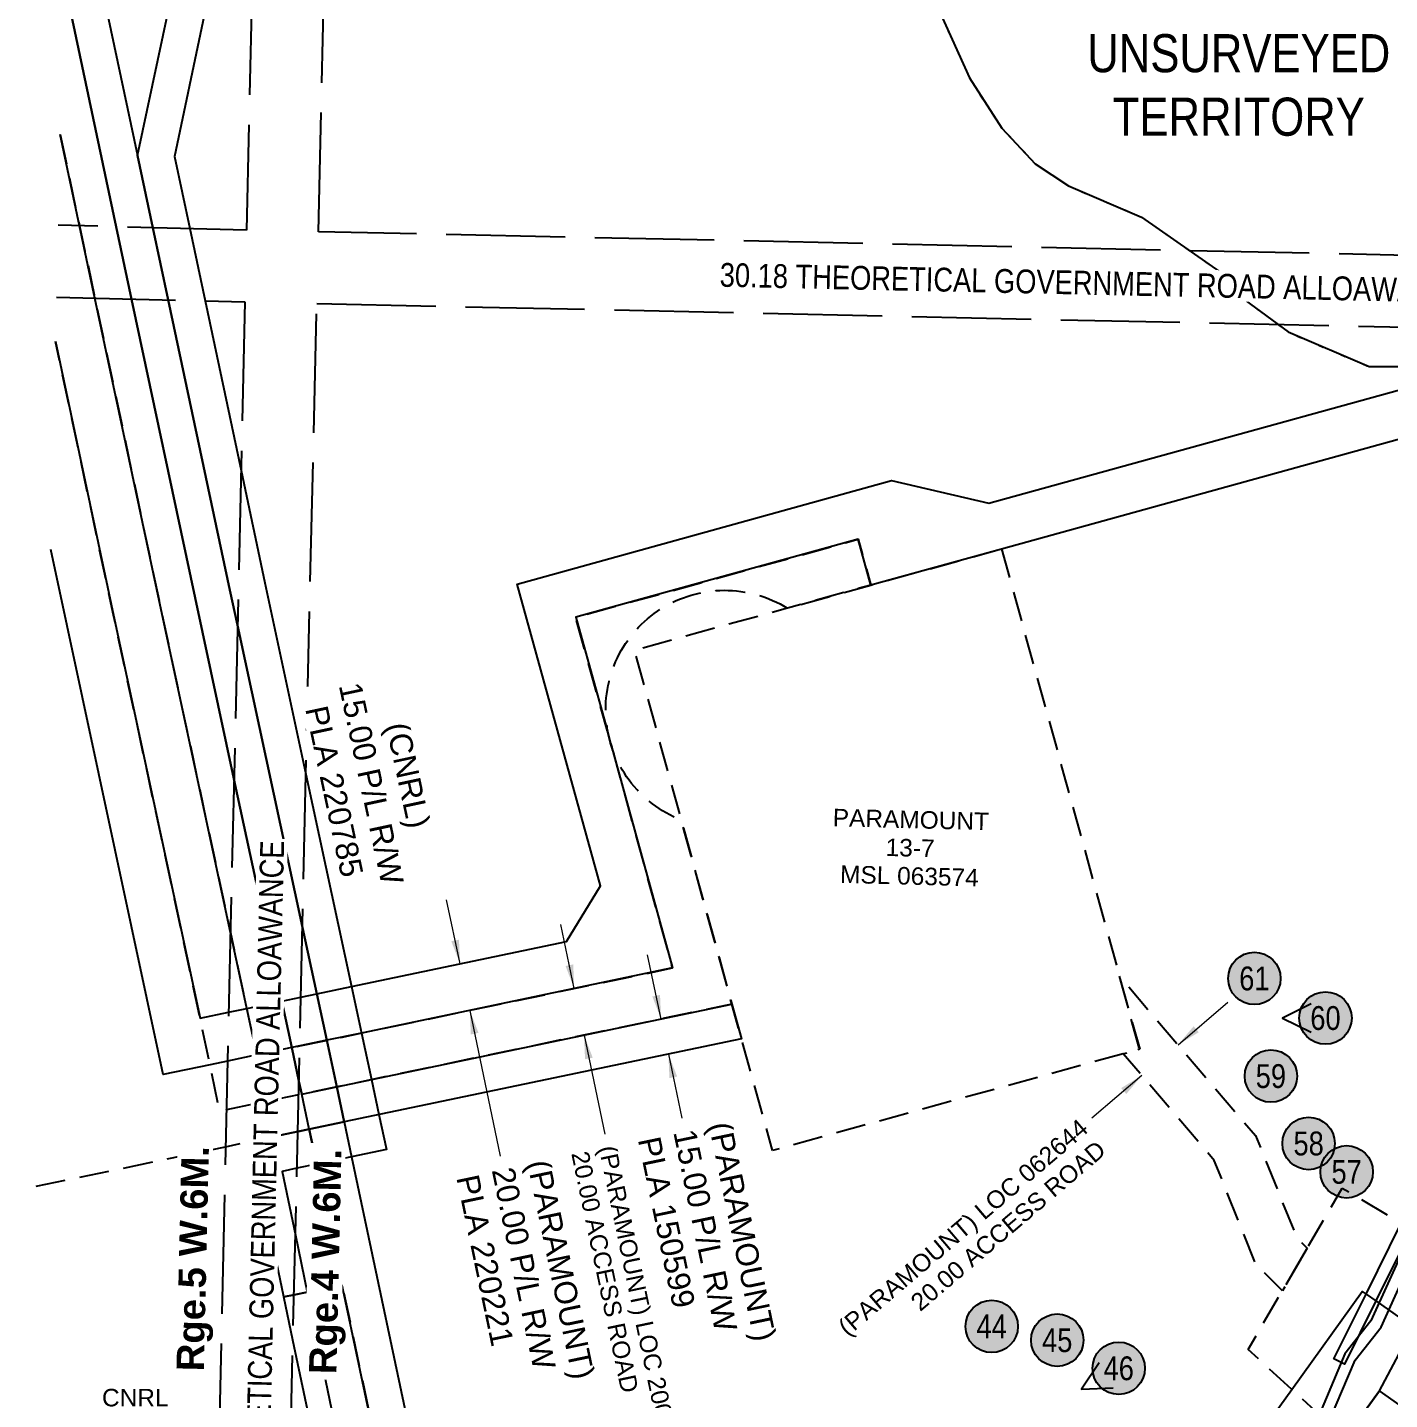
# Model space of a CAD drawing. Extents: x 393512 to 398378, y 6060644 to 6064862.
# Drawn here: x 396518 to 397090, y 6062701 to 6063277 of the extents above; entities that cross this region are included whole.
import ezdxf
from ezdxf.enums import TextEntityAlignment as Align

# ---------------------------------------------------------------- set-up
doc = ezdxf.new("R2010")
doc.units = 0
doc.header["$LTSCALE"] = 5
for name, pattern in [('foc-ACCESSROAD', [3.75, 2.5, -1.25]), ('foc-UNSURVEYED', [12.5, 10, -2.5]), ('foc-WHEELTRACKS', [2, 0.4, -1.6])]:
    doc.linetypes.add(name, pattern=pattern)
for name, color, linetype in [('AS-UNDERLAY-H', 141, 'Continuous'), ('CG-NOTES', 7, 'Continuous'), ('D-TXT', 6, 'Continuous'), ('F-AR', 190, 'foc-ACCESSROAD'), ('F-RW', 190, 'Continuous'), ('F-WS', 190, 'foc-ACCESSROAD'), ('L-UNS-T', 3, 'Continuous'), ('L-USEC', 7, 'foc-UNSURVEYED'), ('P-PROPOSED', 10, 'Continuous'), ('T-CREEK', 160, 'Continuous'), ('T-WATER-P3', 160, 'foc-WHEELTRACKS')]:
    doc.layers.add(name, color=color, linetype=linetype)
for name, color, linetype, lineweight in [('F-AR-T', 190, 'Continuous', 9), ('F-RW-T', 190, 'Continuous', 9), ('F-WS-T', 190, 'Continuous', 9)]:
    doc.layers.add(name, color=color, linetype=linetype, lineweight=lineweight)
doc.styles.add('80CG', font='ARIALN.TTF', dxfattribs={"height": 10})
doc.styles.add('80L', font='ARIALN.TTF', dxfattribs={"height": 10})
doc.styles.add('A60', font='arial.ttf', dxfattribs={"height": 7.35})
doc.styles.add('A80', font='arial.ttf', dxfattribs={"height": 9.5})
doc.styles.add('AB100', font='arialbd.ttf', dxfattribs={"height": 11.5})
doc.styles.add('foc-LtypeFont', font='ARIALN.TTF', dxfattribs={"height": 7.349999999999999})
doc.linetypes.add('foc-TOPO-flowdirection-NOLINE', pattern='A,0,[">",foc-LtypeFont,S=0.3,R=0,X=0,Y=-0.945],-20,[">",foc-LtypeFont,S=0.3,R=0,X=0,Y=-0.945],0', length=20)
doc.dimstyles.new('Compass 5 000', dxfattribs={"dimscale": 5, "dimtxt": 9, "dimasz": 2, "dimexe": 0.2, "dimexo": 0.0625, "dimgap": 0.5, "dimtad": 0, "dimtih": 1, "dimtoh": 1, "dimzin": 0, "dimdsep": 46, "dimtxsty": '80CG', "dimcen": 0.1, "dimse1": 1, "dimse2": 1, "dimclrd": 256, "dimclrt": 256, "dimaunit": 1, "dimadec": 4, "dimazin": 0, "dimtfac": 0.06, "dimtofl": 0, "dimtmove": 0, "dimatfit": 1, "dimfxl": 0.2, "dimtolj": 1, "dimtzin": 0, "dimlwd": -1, "dimarcsym": 0})

# ---------------------------------------------------------------- blocks, each defined once
blk = doc.blocks.new('*U419')
at = {"layer": 'AS-UNDERLAY-H'}
h = blk.add_hatch(color=256, dxfattribs=at)
h.dxf.hatch_style = 1
edge = h.paths.add_edge_path()
edge.add_arc((0, -2.273736754432321e-13), 11.00000000000006, 0, 360)
at = {"layer": 'CG-NOTES', "color": 182}
blk.add_circle((0, 0), 11, dxfattribs=at)
at = {"color": 182, "style": '80L'}
blk.add_attdef('#', text='', height=10, dxfattribs=at).set_placement((0, 0), align=Align.MIDDLE_CENTER)

msp = doc.modelspace()

# ---------------------------------------------------------------- linework, layer by layer
at = {"layer": 'CG-NOTES', "color": 182}
for points in [[(397057.0379075384, 6062866.963984339), (397045.0333337958, 6062860.961697468), (397057.0379075384, 6062854.959410596)], [(396968.0576193308, 6062716.163307033), (396960.537150295, 6062705.04666258), (396973.9427472795, 6062705.700274022)]]:
    msp.add_lwpolyline(points, dxfattribs=at)
at = {"layer": 'F-AR', "flags": 128}
msp.add_lwpolyline([(396531.7878750134, 6063231.946945976), (396539.9201913069, 6063193.644965508), (396546.3621920098, 6063163.30543443), (396573.7450311373, 6063034.33748979), (396603.277109003, 6062896.856872013), (396614.3159518809, 6062845.469728161), (396628.9963437926, 6062848.541127224), (396632.3575811018, 6062849.24418851), (396643.6771475074, 6062851.611784603), (396788.9011919189, 6062881.988407948), (396763.9113196848, 6062973.028740788), (396763.3890032319, 6062974.727674738), (396762.8775495726, 6062976.405433168), (396762.4114919748, 6062978.089390961), (396761.9916375158, 6062979.778193864), (396761.5845272071, 6062981.437874764), (396748.2258907984, 6063029.256556392), (396866.8851121012, 6063062.030282325), (396872.2055805638, 6063042.788246986), (396837.1026459507, 6063033.095597911), (396772.8192290902, 6063015.30822502), (396792.5316373988, 6062944.062211114), (396813.8423791369, 6062866.780747347), (396647.8822342333, 6062832.037408435), (396633.2016424432, 6062828.96450426), (396631.8881078412, 6062828.720908999), (396618.5149215898, 6062825.92340121), (396601.5726478281, 6062822.379219613), (396598.78511036, 6062821.796087564), (396594.7472011939, 6062841.376600719), (396554.1938481849, 6063030.161897805), (396529.7995843791, 6063145.053064453)], dxfattribs=at)
msp.add_lwpolyline([(397055.3612644306, 6062764.321908728), (397044.9688938823, 6062746.476283122), (397033.9704854194, 6062757.336941453), (397016.3713952643, 6062801.087209603), (396978.1236453378, 6062845.960204373), (396985.0296412875, 6062847.866929406), (396976.4704146463, 6062878.730705679), (397033.7077100546, 6062811.578593818), (397050.9766994141, 6062768.651751599), (397055.3612644306, 6062764.321908728)], close=True, dxfattribs=at)
at = {"layer": 'F-RW', "flags": 128}
for points in [[(396621.6346066982, 6062380.680516508), (396697.9171376245, 6062424.398139697), (396707.0168600505, 6062429.638401735), (396715.9613875881, 6062434.788830233), (396720.6921499232, 6062437.512489422), (396729.6384035674, 6062442.663683747), (396737.1017041386, 6062446.961665657), (396824.715716376, 6062517.572645119), (396834.1050472514, 6062505.891491741), (396840.5999059183, 6062497.81102122), (396852.8972524771, 6062482.522929082), (396971.2673098088, 6062577.970557529), (397040.3076572088, 6062641.566684993), (397071.3244999389, 6062684.482629835), (397085.7121570873, 6062704.389710489), (397099.9136559254, 6062731.066901015), (397116.3811322973, 6062762.002544894), (397204.5312601542, 6062939.673372562), (397239.3794611131, 6063021.313842677), (397273.4371606656, 6063147.186046025), (397275.2575157627, 6063154.034194648), (397279.3796644144, 6063177.228006246), (397311.0219893031, 6063354.888190141)], [(396534.4263615568, 6063347.256213677), (396538.0712512585, 6063346.511597512), (396541.4723785926, 6063330.506048019), (396546.0066303954, 6063309.167969176), (396547.3270687072, 6063302.95430438), (396550.2796744425, 6063289.061253991), (396564.2809144419, 6063223.176291635), (396570.7254807574, 6063192.851210446), (396577.1730998055, 6063162.511601855), (396603.086890834, 6063040.574640695), (396606.231505788, 6063025.935993064), (396633.4969794893, 6062899.001412097), (396639.4785537351, 6062871.158188867), (396643.6771475074, 6062851.611784603), (396647.8822342333, 6062832.037408435), (396651.0273672818, 6062817.390223653), (396654.1367258553, 6062802.697106395), (396683.1101631172, 6062665.774414548), (396729.6459283222, 6062442.668521211), (396732.9037038371, 6062427.094472856), (396733.6985197014, 6062424.903084664), (396737.3807146073, 6062414.964347549), (396744.6812651911, 6062395.273350607), (396752.9441393983, 6062372.802746546)], [(396603.5557568772, 6063335.956838033), (396579.7174821086, 6063222.794498573), (396586.1583757695, 6063192.45371987), (396592.5994620708, 6063162.114286233), (396607.7180626951, 6063090.895459826), (396617.7420196549, 6063043.676059568), (396634.9702544246, 6062963.368624327), (396654.096129611, 6062874.216073873), (396658.2897880535, 6062854.668350777), (396662.4890882719, 6062835.094901592), (396665.6330176365, 6062820.441076897), (396668.782491255, 6062805.760857926), (396654.1362595635, 6062802.696449145), (396639.4570242359, 6062799.624715219), (396631.1831244078, 6062797.893596709), (396624.9239519699, 6062796.582859807), (396630.538932582, 6062769.742853139), (396635.5295860787, 6062745.888736995), (396629.9661308102, 6062744.723945495), (396625.7439216529, 6062743.84085962), (396612.0688707907, 6062809.214442184), (396621.6725718803, 6062811.224144455), (396631.5353908017, 6062813.288946159), (396636.3522453066, 6062814.29625516), (396651.0292155779, 6062817.380830775), (396647.8822342333, 6062832.037408435), (396643.6771475074, 6062851.611784603), (396639.4781645969, 6062871.158086444), (396633.4969794893, 6062899.001412097), (396606.231505788, 6063025.935993064), (396603.086890834, 6063040.574640695), (396577.1730998055, 6063162.511601855), (396570.7254807574, 6063192.851210446), (396564.2809144419, 6063223.176291635), (396579.0790203526, 6063292.870087709)], [(396529.7995766113, 6063145.052724983), (396554.1938481849, 6063030.161897805), (396590.5480496741, 6062860.923848912), (396602.5119557969, 6062863.42677555), (396610.1167340339, 6062865.017513674), (396624.7974201803, 6062868.087443299), (396632.827960041, 6062869.767559237), (396639.4785537351, 6062871.158188867), (396654.096129611, 6062874.216073873), (396744.3906611956, 6062893.103465054), (396758.6369312793, 6062916.467047801), (396723.6326501878, 6063043.205581249), (396880.833003846, 6063086.623393425), (396921.661976645, 6063077.159321633), (397182.4042964682, 6063149.168116247), (397231.1574899774, 6063162.640253709), (397236.4959892468, 6063164.114657605), (397257.8557836083, 6063170.013761723), (397259.2161375548, 6063177.666712136), (397282.1631892482, 6063306.759007895)], [(396533.2795644792, 6063297.137962523), (396535.4117139025, 6063287.095152559), (396555.3369775204, 6063193.247738224), (396561.7786304953, 6063162.908240614), (396588.4125698736, 6063037.469366104), (396604.7543156205, 6062961.394203014), (396628.9963437926, 6062848.541127224), (396632.0193733689, 6062834.463989543), (396633.2016424432, 6062828.96450426), (396647.8822342333, 6062832.037408435), (396813.8423791369, 6062866.780747347), (396817.846401109, 6062852.275730906), (396651.0278166458, 6062817.387319133), (396636.3522012135, 6062814.297146707), (396631.535004203, 6062813.288954999), (396621.6726490323, 6062811.224699278), (396618.5149215898, 6062825.92340121), (396614.3159518809, 6062845.469728161), (396603.277109003, 6062896.856872013), (396573.7450311373, 6063034.33748979), (396546.3621920098, 6063163.30543443), (396539.9201913069, 6063193.644965508), (396531.7878750134, 6063231.946945976)], [(396737.1906945384, 6062372.153274623), (396732.390903357, 6062385.320671989), (396725.0607515177, 6062405.07759733), (396721.3824505814, 6062414.985643862), (396719.6449867393, 6062419.664675593), (396718.4815637103, 6062422.79809904), (396715.9698297541, 6062434.794314619), (396668.4372986692, 6062662.669477447), (396639.4570242359, 6062799.624715219), (396636.3522012135, 6062814.297146707), (396633.2016424432, 6062828.96450426), (396632.0197599677, 6062834.46398071), (396628.9963437926, 6062848.541127224), (396624.7974201803, 6062868.087443299), (396604.7543156205, 6062961.394203014), (396588.4125698736, 6063037.469366104), (396561.7786304953, 6063162.908240614), (396555.3369775204, 6063193.247738224), (396535.4117139025, 6063287.095152559), (396533.2795644792, 6063297.137962523)], [(397227.3220800094, 6063140.839657504), (396927.0431660575, 6063057.910852958), (396872.2062694569, 6063042.778880649), (396866.8851121012, 6063062.030282325), (396748.2258390668, 6063029.257114159), (396761.5436951973, 6062981.402851495), (396761.9644865261, 6062979.755103149), (396762.3969606381, 6062978.076921223), (396762.8625646723, 6062976.392862465), (396763.3613859648, 6062974.703926752), (396763.8691812188, 6062972.992968099), (396788.9011919189, 6062881.988407948), (396658.2897880535, 6062854.668350777), (396643.6771475074, 6062851.611784603), (396632.3584339899, 6062849.244836917), (396628.9963437926, 6062848.541127224), (396614.3159671417, 6062845.47039571), (396602.0422754136, 6062842.903276172), (396594.7472190012, 6062841.37737954), (396575.0171938938, 6062837.250287143), (396527.8026227874, 6063057.780237784)], [(397099.1459912, 6062772.260213672), (397084.2042593317, 6062742.143820633), (397071.0657927661, 6062715.662891171), (397066.5874173167, 6062717.884841855), (397080.0694344162, 6062745.059014082), (397094.8376643021, 6062774.825132054)], [(396643.8201713941, 6062657.508155419), (396629.5314656227, 6062725.740280187), (396625.7418266947, 6062743.839460385), (396629.965744204, 6062744.723954335), (396635.5295860787, 6062745.888736995), (396653.3554162482, 6062659.510816569)], [(396667.3742758697, 6062355.882417385), (396696.1721012606, 6062394.70265423), (396701.8721671685, 6062399.285192915), (396709.8196796784, 6062405.669064729), (396713.3309687045, 6062408.502605795), (396721.3824505814, 6062414.985643862), (396725.6037922987, 6062418.385280442), (396733.6993929715, 6062424.904623166), (396737.7539740234, 6062428.20188135), (396951.680222154, 6062600.699409633), (397017.622787861, 6062661.437918295), (397048.9112809658, 6062704.991607158), (397078.4941782183, 6062746.169959202), (397080.0694344162, 6062745.059014082), (397084.2042593317, 6062742.143820633), (397164.2639033075, 6062685.692939196), (397146.9830291422, 6062661.186019142), (397085.7121570873, 6062704.389710489), (397071.3244999389, 6062684.482629835), (397040.3076572088, 6062641.566684993), (396971.2673098088, 6062577.970557529), (396744.6901956222, 6062395.283276591), (396732.3856215941, 6062385.329363985), (396728.2671467608, 6062382.045145164)]]:
    msp.add_lwpolyline(points, dxfattribs=at)
at = {"layer": 'F-WS', "flags": 128}
for points in [[(396927.037973452, 6063057.937576057), (396953.1078284163, 6062963.507505532), (396976.4704146463, 6062878.730705679), (396985.0296412875, 6062847.866929406), (396978.1236453378, 6062845.960204373), (396869.4009200778, 6062815.950790209), (396830.85277224, 6062805.309798385), (396817.846401109, 6062852.275730906), (396813.8423791369, 6062866.780747347), (396792.5316373988, 6062944.062211114), (396790.9305504008, 6062944.741495501), (396789.3400001707, 6062945.464398921), (396787.7760492268, 6062946.242688325), (396786.2400176702, 6062947.074886441), (396784.7339673424, 6062947.960946191), (396783.259718547, 6062948.898710964), (396781.8195137251, 6062949.887572965), (396780.4146059757, 6062950.925945131), (396779.0465807135, 6062952.012678066), (396777.7174819896, 6062953.146945866), (396776.4288774272, 6062954.326820325), (396775.182396541, 6062955.550260509), (396773.9794593642, 6062956.81734528), (396772.8215589161, 6062958.125702873), (396771.7098219416, 6062959.473860407), (396770.6460118723, 6062960.859996519), (396769.6311783061, 6062962.282083522), (396768.6666514274, 6062963.739089152), (396767.7541149743, 6062965.228525965), (396766.8937317407, 6062966.749054421), (396766.0873270142, 6062968.298740412), (396765.3352467144, 6062969.875794953), (396764.6389888867, 6062971.478068787), (396763.9113196848, 6062973.028740788), (396763.3890032319, 6062974.727674738), (396762.8775495726, 6062976.405433168), (396762.4114919748, 6062978.089390961), (396761.9916375158, 6062979.778193864), (396761.5845272071, 6062981.437874764), (396761.3835044851, 6062983.235670795), (396761.1565564825, 6062984.968047665), (396760.9903073923, 6062986.707721585), (396760.884946294, 6062988.451682692), (396760.8408758764, 6062990.197806752), (396760.8574212785, 6062991.944773354), (396760.9351115084, 6062993.690344079), (396761.0738160309, 6062995.431627682), (396761.2731795965, 6062997.167185131), (396761.533476031, 6062998.894895166), (396761.8533683979, 6063000.612673301), (396762.233769752, 6063002.318161022), (396762.6728845129, 6063004.008950376), (396763.1715867185, 6063005.683796925), (396763.7279316197, 6063007.339405582), (396764.3421565588, 6063008.974880389), (396765.012867801, 6063010.588472135), (396765.7394812797, 6063012.177188602), (396766.5216493852, 6063013.739924578), (396767.3576232345, 6063015.273491825), (396768.2466940416, 6063016.777906551), (396769.1878115089, 6063018.249519292), (396770.1796717524, 6063019.687691939), (396771.2214507856, 6063021.090217001), (396772.311440378, 6063022.455686381), (396773.448819091, 6063023.782003826), (396774.631626065, 6063025.067989653), (396775.85846508, 6063026.311783381), (396777.128197642, 6063027.511518629), (396778.4392621883, 6063028.666563187), (396779.7896283717, 6063029.77551631), (396781.1780060006, 6063030.835513222), (396782.6026012012, 6063031.847040185), (396784.0618143381, 6063032.80779609), (396785.5537023757, 6063033.717380039), (396787.0763511547, 6063034.57383205), (396788.6280261731, 6063035.377414375), (396790.20686502, 6063036.125609259), (396791.8104711302, 6063036.817914845), (396793.4378806312, 6063037.454464468), (396795.0863341826, 6063038.032983478), (396796.7539040146, 6063038.553738528), (396798.4387810642, 6063039.016548286), (396800.1386646256, 6063039.419461565), (396801.8516345579, 6063039.763078801), (396803.5757945182, 6063040.046218791), (396805.3085004051, 6063040.268830567), (396807.0481567632, 6063040.431618454), (396808.792267079, 6063040.532524411), (396810.5390654645, 6063040.573258484), (396812.2857383323, 6063040.551992496), (396814.0310377787, 6063040.470536001), (396815.7724977497, 6063040.328166039), (396817.5075208088, 6063040.124051343), (396819.2346140125, 6063039.860563629), (396820.9514224057, 6063039.536198182), (396822.6557138471, 6063039.152007775), (396824.3458827267, 6063038.708251655), (396826.0191221073, 6063038.20621835), (396827.6740891673, 6063037.64638374), (396829.3081296414, 6063037.028251779), (396830.9197327934, 6063036.353415339), (396832.50679533, 6063035.622924254), (396834.0675929089, 6063034.837485723), (396837.1026459507, 6063033.095597911), (396872.2055805638, 6063042.788246986), (396927.037973452, 6063057.937576057)], [(397224.2406280388, 6062697.80605393), (397142.0783349955, 6062576.340766995), (397040.3076572088, 6062641.566684993), (397075.3972195121, 6062680.756787918), (397071.3244999389, 6062684.482629835), (397060.6429675139, 6062694.257343867), (397048.9112809658, 6062704.991607158), (397030.594842186, 6062721.749891854), (397044.9688938823, 6062746.476283122), (397055.3612644306, 6062764.321908728), (397070.0532339105, 6062789.576680722), (397094.8376643021, 6062774.825132054), (397099.1459912, 6062772.260213672), (397116.3811322973, 6062762.002544894), (397224.2406280388, 6062697.80605393)]]:
    msp.add_lwpolyline(points, close=True, dxfattribs=at)
msp.add_lwpolyline([(396521.6820757414, 6062790.295152573), (396601.2193448746, 6062806.943039091), (396621.6726490323, 6062811.224699278), (396631.535004203, 6062813.288954999), (396636.3522012135, 6062814.297146707), (396668.4372986692, 6062662.669477447), (396667.7518020984, 6062662.525732909), (396653.9892815566, 6062659.643605176), (396653.3554162482, 6062659.510816569), (396643.8201713941, 6062657.508155419), (396643.222892068, 6062657.38243565), (396627.8937452496, 6062654.179304999), (396597.5778016105, 6062647.830602114), (396541.8818451508, 6062636.16634021), (396518.0431055676, 6062631.261942026)], dxfattribs=at)
at = {"layer": 'L-USEC'}
for p, q in [((396628.21, 6063985.909999996), (396610.0299999999, 6063191.839999996)), ((396640.18, 6063191.179999996), (396658.3599999998, 6063985.26)), ((396610.03, 6063191.839999996), (396530.9169430712, 6063193.884775531)), ((397431.17, 6063173.929999996), (396640.18, 6063191.179999996)), ((396530.2268266985, 6063163.724753008), (396609.34, 6063161.68)), ((396609.34, 6063161.68), (396590.93, 6062357.55)), ((396621.09, 6062356.899999997), (396639.49, 6063161.029999997)), ((396639.49, 6063161.029999998), (397430.4799999997, 6063143.769999996))]:
    msp.add_line(p, q, dxfattribs=at)

# ---------------------------------------------------------------- block references
at = {"layer": 'CG-NOTES', "xscale": 1.000381145216327, "yscale": 1.000381145216327, "zscale": 1.000381145216327}
for p, values in [((397033.1842359837, 6062877.59010385), {'#': '61'}), ((397063.0401944097, 6062860.961697468), {'#': '60'}), ((397040.124036943, 6062836.586098006), {'#': '59'}), ((397055.9774496957, 6062808.287705685), {'#': '58'}), ((397071.9390500283, 6062796.377155563), {'#': '57'}), ((396922.8926569558, 6062731.470758785), {'#': '44'}), ((396950.4094702787, 6062725.6888128), {'#': '45'}), ((396976.2316998099, 6062713.874354502), {'#': '46'})]:
    msp.add_blockref('*U419', p, dxfattribs=at).add_auto_attribs(values)

# ---------------------------------------------------------------- texts
at = {"layer": 'F-AR-T', "style": 'A60'}
for s, p in [('(PARAMOUNT) LOC 200524', (396761.4653008197, 6062807.274319906)), ('20.00 ACCESS ROAD', (396749.9548273078, 6062804.864631227))]:
    msp.add_text(s, height=7.349999999999993, rotation=281.8239671447623, dxfattribs=at).set_placement(p, align=Align.MIDDLE_LEFT)
at = {"layer": 'F-AR-T', "insert": (396857.1503341979, 6062732.116446144), "char_height": 7.349999999999993, "width": 133.1004781718962, "attachment_point": 1, "rotation": 40.442709704227894, "line_spacing_factor": 0.9599999999811966, "style": 'A60'}
msp.add_mtext('\\pi0.69519;(PARAMOUNT) LOC 062644 \\P\\pi30.65672;20.00 ACCESS ROAD', dxfattribs=at)
at = {"layer": 'F-RW-T', "style": 'A80'}
for s, rotation, p in [('15.00 P/L R/W', 281.8125689495788, (396793.8169971581, 6062814.04706616)), ('(PARAMOUNT)', 281.8125689495788, (396808.6950992355, 6062817.158670022)), ('PLA 150599', 281.8125689495788, (396778.9388950821, 6062810.935462298)), ('(PARAMOUNT)', 281.8145188599965, (396732.4806131945, 6062801.206448453)), ('PLA 220221', 281.8145188599965, (396702.7246208534, 6062794.982228034)), ('20.00 P/L R/W', 281.8145188599965, (396717.6026170245, 6062798.09433824))]:
    msp.add_text(s, height=9.499999999999993, rotation=rotation, dxfattribs=at).set_placement(p, align=Align.MIDDLE_LEFT)
at = {"layer": 'F-WS-T', "style": 'A60'}
for s, rotation, p in [('PARAMOUNT', 358.5195653348444, (396888.869264908, 6062940.671038792)), ('13-7', 358.5195653348444, (396888.5618214551, 6062928.775010946)), ('MSL 063574', 358.519565340007, (396888.2567796777, 6062916.97191207))]:
    msp.add_text(s, height=7.349999999999993, rotation=rotation, dxfattribs=at).set_placement(p, align=Align.CENTER)
msp.add_text('CNRL', height=7.349999999999993, dxfattribs=at).set_placement((396563.3147604258, 6062697.889638945), align=Align.CENTER)
at = {"layer": 'L-UNS-T', "color": 3, "insert": (397026.6547254069, 6063252.684229041), "char_height": 15.99369599999999, "attachment_point": 5, "style": '80L'}
msp.add_mtext_dynamic_manual_height_columns('UNSURVEYED TERRITORY', width=126.3639446871487, gutter_width=47.48128499999999, heights=[0], dxfattribs=at)

# ---------------------------------------------------------------- leaders
at = {"layer": 'F-AR-T'}
for points in [[(396747.6312780181, 6062873.355948802), (396741.9963767711, 6062900.27244724)], [(397001.1552905036, 6062849.769810222), (397022.0842736722, 6062867.608746949)], [(396751.7299424966, 6062853.777664961), (396760.4407733206, 6062812.168228712)], [(396985.9345375214, 6062836.796315653), (396965.005554353, 6062818.95737893)]]:
    msp.add_leader(points, dimstyle='Compass 5 000', dxfattribs=at)
at = {"layer": 'F-RW-T'}
for points in [[(396699.6709849232, 6062883.749210654), (396694.0360836764, 6062910.665709091)], [(396784.0816388354, 6062860.550411223), (396778.4467375882, 6062887.466909656)], [(396703.7675531147, 6062864.180940247), (396716.578603127, 6062802.9857937)], [(396787.1575684119, 6062845.857473399), (396792.7924696589, 6062818.940974966)]]:
    msp.add_leader(points, dimstyle='Compass 5 000', dxfattribs=at)

# ---------------------------------------------------------------- next in the draw order: texts
at = {"layer": 'D-TXT', "color": 3, "char_height": 11.49999999999999, "attachment_point": 2, "style": 'AB100', "bg_fill": 3, "box_fill_scale": 1.15, "bg_fill_color": 256, "bg_fill_true_color": 256, "bg_fill_transparency": 0}
for s, insert, width, rotation in [('Rge.5 W.6M.', (396581.6757331429, 6062760.069469758), 95.77901013219802, 88.68988988999986), ('Rge.4 W.6M.', (396637.3236127315, 6062758.860875877), 95.77937416885311, 88.68919403000038)]:
    msp.add_mtext(s, dxfattribs=dict(at, insert=insert, width=width, rotation=rotation))
at = {"layer": 'L-USEC', "insert": (396608.4835696359, 6062619.268612718), "char_height": 9.996059999999996, "attachment_point": 1, "rotation": 88.66852541184312, "style": '80L', "bg_fill": 3, "box_fill_scale": 1.15, "bg_fill_color": 256, "bg_fill_true_color": 256, "bg_fill_transparency": 0}
msp.add_mtext_dynamic_manual_height_columns('\\pi0.2784;30.18 THEORETICAL GOVERNMENT ROAD ALLOAWANCE', width=315.712258840109, gutter_width=49.98029999999999, heights=[0], dxfattribs=at)

# ---------------------------------------------------------------- next in the draw order: linework, layer by layer
at = {"layer": 'T-CREEK', "linetype": 'foc-TOPO-flowdirection-NOLINE', "flags": 128}
msp.add_lwpolyline([(396553.1777233972, 6063795.449845719), (396592.2886224198, 6063754.049248322), (396648.8257449575, 6063710.210991741), (396669.4155975218, 6063681.602228751), (396678.9276467998, 6063641.559154104), (396680.2506099109, 6063625.007956103), (396688.1969435696, 6063599.585425847), (396707.2118154386, 6063572.809027744), (396733.2726658526, 6063545.853068233), (396769.8016556801, 6063484.016401627), (396816.4027369698, 6063429.131902683), (396877.7558496261, 6063335.180457908), (396913.5527681456, 6063255.73345179), (396927.1109800914, 6063234.691439046), (396941.122602859, 6063219.726315509), (396955.1855906863, 6063210.387040014), (396985.8078469498, 6063197.310864406), (397020.0836489865, 6063173.291493088), (397028.9638116708, 6063162.692978594), (397047.309721873, 6063149.050869573), (397081.4416201721, 6063134.522359715), (397123.2726704479, 6063134.584529375), (397129.5616744024, 6063132.536173221), (397156.3859294047, 6063114.382531621), (397179.8817580658, 6063086.085144471), (397195.5297170185, 6063052.008969622), (397185.9356429391, 6062998.563134803), (397217.4826408717, 6062980.706067638), (397275.1687268583, 6062956.7492831), (397303.7975849729, 6062936.986368631), (397365.4108164201, 6062900.829552537), (397498.7857186567, 6062838.596579977), (397513.6101387785, 6062829.199987799)], dxfattribs=at)
at = {"layer": 'T-WATER-P3', "flags": 128}
msp.add_lwpolyline([(396553.1777233972, 6063795.449845719), (396592.2886224198, 6063754.049248322), (396648.8257449575, 6063710.210991741), (396669.4155975218, 6063681.602228751), (396678.9276467998, 6063641.559154104), (396680.2506099109, 6063625.007956103), (396688.1969435696, 6063599.585425847), (396707.2118154386, 6063572.809027744), (396733.2726658526, 6063545.853068233), (396769.8016556801, 6063484.016401627), (396816.4027369698, 6063429.131902683), (396877.7558496261, 6063335.180457908), (396913.5527681456, 6063255.73345179), (396927.1109800914, 6063234.691439046), (396941.122602859, 6063219.726315509), (396955.1855906863, 6063210.387040014), (396985.8078469498, 6063197.310864406), (397020.0836489865, 6063173.291493088), (397028.9638116708, 6063162.692978594), (397047.309721873, 6063149.050869573), (397081.4416201721, 6063134.522359715), (397123.2726704479, 6063134.584529375), (397129.5616744024, 6063132.536173221), (397156.3859294047, 6063114.382531621), (397179.8817580658, 6063086.085144471), (397195.5297170185, 6063052.008969622), (397185.9356429391, 6062998.563134803), (397217.4826408717, 6062980.706067638), (397275.1687268583, 6062956.7492831), (397303.7975849729, 6062936.986368631), (397365.4108164201, 6062900.829552537), (397498.7857186567, 6062838.596579977), (397513.6101387785, 6062829.199987799)], dxfattribs=at)

# ---------------------------------------------------------------- next in the draw order: texts
at = {"layer": 'L-USEC', "insert": (396808.5635953503, 6063178.087659143), "char_height": 9.996059999999996, "attachment_point": 1, "rotation": 358.74922728212, "style": '80L', "bg_fill": 3, "box_fill_scale": 1.15, "bg_fill_color": 256, "bg_fill_true_color": 256, "bg_fill_transparency": 0}
msp.add_mtext_dynamic_manual_height_columns('\\pi0.2784;30.18 THEORETICAL GOVERNMENT ROAD ALLOAWANCE', width=315.712258840109, gutter_width=49.98029999999999, heights=[0], dxfattribs=at)

# ---------------------------------------------------------------- next in the draw order: linework, layer by layer
at = {"layer": 'P-PROPOSED', "flags": 128}
for points in [[(397276.1438543329, 6063292.354521208), (397257.6697997297, 6063198.829057186), (397247.7816547731, 6063131.299456334), (397241.6625717013, 6063037.070225899), (397237.1398660493, 6063016.532733387), (397229.3433930386, 6062999.444151411), (397229.2613580854, 6062978.068578216), (397200.5542844172, 6062997.796301307), (397188.6846246783, 6062956.167872299), (397096.3425236667, 6062765.136324235), (397082.0590258515, 6062733.800297623), (397071.2086020618, 6062719.891085855), (397060.5072204293, 6062694.678258011), (397044.4033177557, 6062677.532880633), (397000.3978331866, 6062635.210093658), (396833.9780291729, 6062498.454469059), (396726.102978089, 6062412.174980813), (396700.8779618711, 6062386.488373545), (396532.4412764661, 6062153.816745693)], [(396704.706669269, 6062383.253881951), (396729.4589334496, 6062408.459086322), (396837.1256637762, 6062494.571957647), (397003.7217917028, 6062631.472476586), (397047.9594442279, 6062674.018553791), (397064.7600233167, 6062691.905663174), (397075.5530013656, 6062717.33429537), (397086.3623979412, 6062731.190914149), (397100.8669772129, 6062763.01196302), (397193.3725938296, 6062954.381781919), (397203.4541366185, 6062989.73905395), (397234.2230749954, 6062968.594401481), (397234.3372658351, 6062998.348726447), (397241.9069792192, 6063014.940288749), (397246.62545872, 6063036.366785381), (397252.7561388621, 6063130.774601886), (397262.597133964, 6063197.982199891), (397281.0610065573, 6063291.45611718)]]:
    msp.add_lwpolyline(points, dxfattribs=at)

# ---------------------------------------------------------------- next in the draw order: texts
at = {"layer": 'F-RW-T', "insert": (396673.3315070489, 6063006.725338456), "char_height": 9.499999999999993, "width": 86.24950204638466, "attachment_point": 1, "rotation": 282.10805708999965, "style": 'A80', "bg_fill": 3, "box_fill_scale": 1.15, "bg_fill_color": 256, "bg_fill_true_color": 256, "bg_fill_transparency": 0}
msp.add_mtext('\\pi21.27994;(CNRL)\\P\\pi0.77004;15.00 P/L R/W \\P\\pi7.37339;PLA 220785', dxfattribs=at)

doc.saveas('drawing.dxf')
